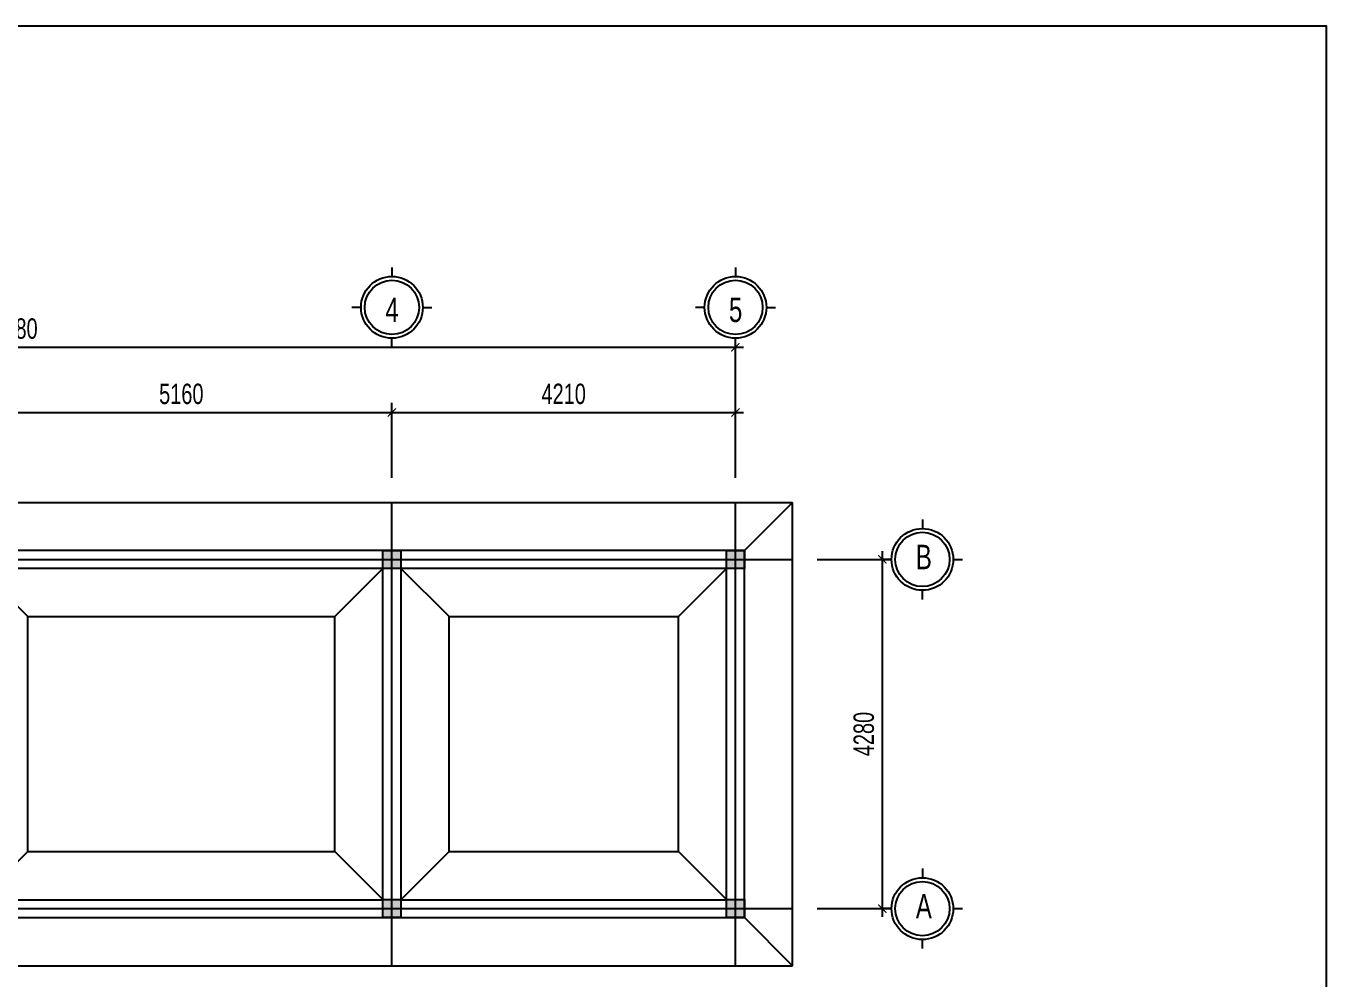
# Model space of a CAD drawing. Header units: inches. Extents: x 442278 to 842836, y -356313 to 59457.
# Drawn here: x 754508 to 770437, y 4859 to 16527 of the extents above; entities that cross this region are included whole.
import ezdxf

# ---------------------------------------------------------------- set-up
doc = ezdxf.new("R2010")
doc.units = ezdxf.units.IN
doc.header["$LTSCALE"] = 250
doc.header["$MEASUREMENT"] = 0
doc.linetypes.add('CENTER', pattern=[50.8, 31.75, -6.35, 6.35, -6.35])
for name, color, linetype in [('LA.BT', 7, 'Continuous'), ('LA.DIM', 251, 'Continuous'), ('LA.KHAC', 252, 'Continuous'), ('LA.TEXT', 60, 'Continuous'), ('LA.TRUC', 251, 'CENTER'), ('XDIT-BT', 7, 'Continuous'), ('XDIT-MANH', 252, 'Continuous')]:
    doc.layers.add(name, color=color, linetype=linetype)
doc.styles.add('S.STEXT', font='arial.ttf', dxfattribs={"width": 0.7})
doc.dimstyles.new('S.DIM100', dxfattribs={"dimtxt": 250, "dimasz": 100, "dimexe": 120, "dimexo": 0, "dimgap": 100, "dimtad": 1, "dimdec": 0, "dimzin": 13, "dimdsep": 46, "dimtxsty": 'S.STEXT', "dimblk": 'ARCHTICK', "dimblk1": 'ARCHTICK', "dimcen": 0, "dimdle": 100, "dimclrd": 251, "dimclre": 251, "dimclrt": 60, "dimadec": 0, "dimazin": 0, "dimtfac": 1, "dimtdec": 0, "dimtix": 1, "dimtmove": 2, "dimatfit": 3, "dimfxl": 1, "dimtolj": 1, "dimtzin": 13, "dimarcsym": 0})

# ---------------------------------------------------------------- blocks, each defined once
blk = doc.blocks.new('_ArchTick')
at = {"color": 0, "linetype": 'ByBlock', "const_width": 0.15}
blk.add_lwpolyline([(-0.5, -0.5), (0.5, 0.5)], dxfattribs=at)
blk = doc.blocks.new('*D1165')
at = {"layer": 'DEFPOINTS', "color": 0, "transparency": 16777216}
for p in [(764201, 9989), (765001, 9989), (764201, 5709)]:
    blk.add_point(p, dxfattribs=at)
at = {"layer": 'LA.DIM', "color": 251, "lineweight": -2, "transparency": 16777216}
for p, q in [((765001, 5609), (765001, 10089)), ((764201, 9989), (765121, 9989)), ((764201, 5709), (765121, 5709))]:
    blk.add_line(p, q, dxfattribs=at)
at = {"layer": 'LA.DIM', "color": 251, "lineweight": -2, "transparency": 16777216, "xscale": 100, "yscale": 100, "zscale": 100}
for p, rotation in [((765001, 9989), 90), ((765001, 5709), 270)]:
    blk.add_blockref('_ArchTick', p, dxfattribs=dict(at, rotation=rotation))
at = {"layer": 'LA.DIM', "color": 60, "transparency": 16777216, "insert": (764774, 7849), "char_height": 250, "attachment_point": 5, "rotation": 90, "style": 'S.STEXT'}
blk.add_mtext('\\A1;4280', dxfattribs=at)
blk = doc.blocks.new('*D1203')
at = {"layer": 'DEFPOINTS', "color": 0, "transparency": 16777216}
for p in [(763201, 12589), (745421, 10989), (763201, 10989)]:
    blk.add_point(p, dxfattribs=at)
at = {"layer": 'LA.DIM', "color": 251, "lineweight": -2, "transparency": 16777216}
for p, q in [((745321, 12589), (763301, 12589)), ((745421, 10989), (745421, 12709)), ((763201, 10989), (763201, 12709))]:
    blk.add_line(p, q, dxfattribs=at)
at = {"layer": 'LA.DIM', "color": 251, "lineweight": -2, "transparency": 16777216, "xscale": 100, "yscale": 100, "zscale": 100, "rotation": 180}
blk.add_blockref('_ArchTick', (745421, 12589), dxfattribs=at)
at = {"layer": 'LA.DIM', "color": 251, "lineweight": -2, "transparency": 16777216, "xscale": 100, "yscale": 100, "zscale": 100}
blk.add_blockref('_ArchTick', (763201, 12589), dxfattribs=at)
at = {"layer": 'LA.DIM', "color": 60, "transparency": 16777216, "insert": (754311, 12817), "char_height": 250, "attachment_point": 5, "style": 'S.STEXT'}
blk.add_mtext('\\A1;17780', dxfattribs=at)
blk = doc.blocks.new('*D1207')
at = {"layer": 'DEFPOINTS', "color": 0, "transparency": 16777216}
for p in [(763201, 12589), (745421, 10989), (763201, 10989)]:
    blk.add_point(p, dxfattribs=at)
at = {"layer": 'LA.DIM', "color": 251, "lineweight": -2, "transparency": 16777216}
for p, q in [((745321, 12589), (763301, 12589)), ((745421, 10989), (745421, 12709)), ((763201, 10989), (763201, 12709))]:
    blk.add_line(p, q, dxfattribs=at)
at = {"layer": 'LA.DIM', "color": 251, "lineweight": -2, "transparency": 16777216, "xscale": 100, "yscale": 100, "zscale": 100, "rotation": 180}
blk.add_blockref('_ArchTick', (745421, 12589), dxfattribs=at)
at = {"layer": 'LA.DIM', "color": 251, "lineweight": -2, "transparency": 16777216, "xscale": 100, "yscale": 100, "zscale": 100}
blk.add_blockref('_ArchTick', (763201, 12589), dxfattribs=at)
at = {"layer": 'LA.DIM', "color": 60, "transparency": 16777216, "insert": (754311, 12817), "char_height": 250, "attachment_point": 5, "style": 'S.STEXT'}
blk.add_mtext('\\A1;17780', dxfattribs=at)
blk = doc.blocks.new('*D1210')
at = {"layer": 'DEFPOINTS', "color": 0, "transparency": 16777216}
for p in [(758991, 11789), (753831, 10989), (758991, 10989)]:
    blk.add_point(p, dxfattribs=at)
at = {"layer": 'LA.DIM', "color": 251, "lineweight": -2, "transparency": 16777216}
for p, q in [((753731, 11789), (759091, 11789)), ((753831, 10989), (753831, 11909)), ((758991, 10989), (758991, 11909))]:
    blk.add_line(p, q, dxfattribs=at)
at = {"layer": 'LA.DIM', "color": 251, "lineweight": -2, "transparency": 16777216, "xscale": 100, "yscale": 100, "zscale": 100, "rotation": 180}
blk.add_blockref('_ArchTick', (753831, 11789), dxfattribs=at)
at = {"layer": 'LA.DIM', "color": 251, "lineweight": -2, "transparency": 16777216, "xscale": 100, "yscale": 100, "zscale": 100}
blk.add_blockref('_ArchTick', (758991, 11789), dxfattribs=at)
at = {"layer": 'LA.DIM', "color": 60, "transparency": 16777216, "insert": (756411, 12017), "char_height": 250, "attachment_point": 5, "style": 'S.STEXT'}
blk.add_mtext('\\A1;5160', dxfattribs=at)
blk = doc.blocks.new('*D1211')
at = {"layer": 'DEFPOINTS', "color": 0, "transparency": 16777216}
for p in [(763201, 12589), (745421, 10989), (763201, 10989)]:
    blk.add_point(p, dxfattribs=at)
at = {"layer": 'LA.DIM', "color": 251, "lineweight": -2, "transparency": 16777216}
for p, q in [((745321, 12589), (763301, 12589)), ((745421, 10989), (745421, 12709)), ((763201, 10989), (763201, 12709))]:
    blk.add_line(p, q, dxfattribs=at)
at = {"layer": 'LA.DIM', "color": 251, "lineweight": -2, "transparency": 16777216, "xscale": 100, "yscale": 100, "zscale": 100, "rotation": 180}
blk.add_blockref('_ArchTick', (745421, 12589), dxfattribs=at)
at = {"layer": 'LA.DIM', "color": 251, "lineweight": -2, "transparency": 16777216, "xscale": 100, "yscale": 100, "zscale": 100}
blk.add_blockref('_ArchTick', (763201, 12589), dxfattribs=at)
at = {"layer": 'LA.DIM', "color": 60, "transparency": 16777216, "insert": (754311, 12817), "char_height": 250, "attachment_point": 5, "style": 'S.STEXT'}
blk.add_mtext('\\A1;17780', dxfattribs=at)
blk = doc.blocks.new('*D1214')
at = {"layer": 'DEFPOINTS', "color": 0, "transparency": 16777216}
for p in [(763201, 11789), (758991, 10989), (763201, 10989)]:
    blk.add_point(p, dxfattribs=at)
at = {"layer": 'LA.DIM', "color": 251, "lineweight": -2, "transparency": 16777216}
for p, q in [((758891, 11789), (763301, 11789)), ((758991, 10989), (758991, 11909)), ((763201, 10989), (763201, 11909))]:
    blk.add_line(p, q, dxfattribs=at)
at = {"layer": 'LA.DIM', "color": 251, "lineweight": -2, "transparency": 16777216, "xscale": 100, "yscale": 100, "zscale": 100, "rotation": 180}
blk.add_blockref('_ArchTick', (758991, 11789), dxfattribs=at)
at = {"layer": 'LA.DIM', "color": 251, "lineweight": -2, "transparency": 16777216, "xscale": 100, "yscale": 100, "zscale": 100}
blk.add_blockref('_ArchTick', (763201, 11789), dxfattribs=at)
at = {"layer": 'LA.DIM', "color": 60, "transparency": 16777216, "insert": (761096, 12017), "char_height": 250, "attachment_point": 5, "style": 'S.STEXT'}
blk.add_mtext('\\A1;4210', dxfattribs=at)
blk = doc.blocks.new('*D1215')
at = {"layer": 'DEFPOINTS', "color": 0, "transparency": 16777216}
for p in [(763201, 12589), (745421, 10989), (763201, 10989)]:
    blk.add_point(p, dxfattribs=at)
at = {"layer": 'LA.DIM', "color": 251, "lineweight": -2, "transparency": 16777216}
for p, q in [((745321, 12589), (763301, 12589)), ((745421, 10989), (745421, 12709)), ((763201, 10989), (763201, 12709))]:
    blk.add_line(p, q, dxfattribs=at)
at = {"layer": 'LA.DIM', "color": 251, "lineweight": -2, "transparency": 16777216, "xscale": 100, "yscale": 100, "zscale": 100, "rotation": 180}
blk.add_blockref('_ArchTick', (745421, 12589), dxfattribs=at)
at = {"layer": 'LA.DIM', "color": 251, "lineweight": -2, "transparency": 16777216, "xscale": 100, "yscale": 100, "zscale": 100}
blk.add_blockref('_ArchTick', (763201, 12589), dxfattribs=at)
at = {"layer": 'LA.DIM', "color": 60, "transparency": 16777216, "insert": (754311, 12817), "char_height": 250, "attachment_point": 5, "style": 'S.STEXT'}
blk.add_mtext('\\A1;17780', dxfattribs=at)

msp = doc.modelspace()

# ---------------------------------------------------------------- hatches: boundary and pattern name
at = {"layer": 'LA.KHAC'}
for points in [[(758881.11, 9879.34), (758881.11, 10099.34), (759101.11, 10099.34), (759101.11, 9879.34)], [(763091.11, 9879.34), (763091.11, 10099.34), (763311.11, 10099.34), (763311.11, 9879.34)], [(758881.11, 5599.34), (758881.11, 5819.34), (759101.11, 5819.34), (759101.11, 5599.34)], [(763091.11, 5599.34), (763091.11, 5819.34), (763311.11, 5819.34), (763311.11, 5599.34)]]:
    msp.add_hatch(color=256, dxfattribs=at).paths.add_polyline_path(points, flags=16)

# ---------------------------------------------------------------- linework, layer by layer
at = {"layer": 'LA.BT'}
for points in [[(758881.11, 9879.34), (758881.11, 10099.34), (759101.11, 10099.34), (759101.11, 9879.34)], [(763091.11, 9879.34), (763091.11, 10099.34), (763311.11, 10099.34), (763311.11, 9879.34)], [(758881.11, 5599.34), (758881.11, 5819.34), (759101.11, 5819.34), (759101.11, 5599.34)], [(763091.11, 5599.34), (763091.11, 5819.34), (763311.11, 5819.34), (763311.11, 5599.34)]]:
    msp.add_lwpolyline(points, close=True, dxfattribs=at)
at = {"layer": 'LA.TRUC', "ltscale": 30}
for p, q in [((744721.39, 10688.9), (763901.39, 10688.9)), ((758991.39, 5008.9), (758991.39, 10688.9)), ((763201.39, 5008.9), (763201.39, 10688.9)), ((763901.39, 5008.9), (763901.39, 10688.9)), ((744721.39, 9988.9), (763901.39, 9988.9)), ((754531.39, 9288.9), (758291.39, 9288.9)), ((754531.39, 6408.9), (754531.39, 9288.9)), ((758291.39, 6408.9), (758291.39, 9288.9)), ((759691.39, 9288.9), (762501.39, 9288.9)), ((759691.39, 6408.9), (759691.39, 9288.9)), ((762501.39, 6408.9), (762501.39, 9288.9)), ((754531.39, 6408.9), (758291.39, 6408.9)), ((759691.39, 6408.9), (762501.39, 6408.9)), ((744721.39, 5708.9), (763901.39, 5708.9)), ((744721.39, 5008.9), (763901.39, 5008.9))]:
    msp.add_line(p, q, dxfattribs=at)
at = {"layer": 'XDIT-BT'}
for p, q in [((763311.39, 10098.9), (745311.39, 10098.9)), ((763311.39, 5598.9), (763311.39, 10098.9)), ((758881.39, 9878.9), (753941.39, 9878.9)), ((758881.39, 5818.9), (758881.39, 9878.9)), ((763091.39, 9878.9), (759101.39, 9878.9)), ((759101.39, 9878.9), (759101.39, 5818.9)), ((763091.39, 5818.9), (763091.39, 9878.9)), ((753941.39, 5818.9), (758881.39, 5818.9)), ((759101.39, 5818.9), (763091.39, 5818.9)), ((745311.39, 5598.9), (763311.39, 5598.9))]:
    msp.add_line(p, q, dxfattribs=at)
at = {"layer": 'XDIT-BT', "linetype": 'Continuous'}
for centre in [(758991.39, 13078.68), (763201.39, 13078.68), (765491.61, 9988.9), (765491.61, 5708.9)]:
    msp.add_circle(centre, 332.64, dxfattribs=at)
at = {"layer": 'XDIT-MANH', "linetype": 'Continuous'}
for p, q in [((758991.39, 13568.9), (758991.39, 13456.96)), ((763201.39, 13568.9), (763201.39, 13456.96)), ((758613.11, 13078.68), (758501.17, 13078.68)), ((759369.67, 13078.68), (759481.61, 13078.68)), ((762823.11, 13078.68), (762711.17, 13078.68)), ((763579.67, 13078.68), (763691.61, 13078.68)), ((758991.39, 12588.46), (758991.39, 12700.4)), ((763201.39, 12588.46), (763201.39, 12700.4)), ((765491.61, 10479.12), (765491.61, 10367.18)), ((765113.33, 9988.9), (765001.39, 9988.9)), ((765869.89, 9988.9), (765981.83, 9988.9)), ((765491.61, 9498.68), (765491.61, 9610.62)), ((765491.61, 6199.12), (765491.61, 6087.18)), ((765113.33, 5708.9), (765001.39, 5708.9)), ((765869.89, 5708.9), (765981.83, 5708.9)), ((765491.61, 5218.68), (765491.61, 5330.62))]:
    msp.add_line(p, q, dxfattribs=at)
at = {"layer": 'XDIT-MANH'}
for p, q in [((763901.39, 10688.9), (763311.39, 10098.9)), ((754531.39, 9288.9), (753941.11, 9879.34)), ((758291.39, 9288.9), (758881.39, 9878.9)), ((759691.39, 9288.9), (759101.39, 9878.9)), ((762501.39, 9288.9), (763091.11, 9879.34)), ((754531.39, 6408.9), (753941.39, 5818.9)), ((758881.11, 5819.34), (758291.39, 6408.9)), ((759691.39, 6408.9), (759101.39, 5818.9)), ((762501.39, 6408.9), (763091.11, 5819.34)), ((763901.39, 5008.9), (763311.39, 5598.9))]:
    msp.add_line(p, q, dxfattribs=at)
msp.add_lwpolyline([(738532.78, 16527.31), (770436.77, 16527.31), (770436.77, -6372.17), (738532.78, -6372.17)], close=True, dxfattribs=at)
at = {"layer": 'XDIT-MANH', "linetype": 'Continuous'}
for centre in [(758991.39, 13078.68), (763201.39, 13078.68), (765491.61, 9988.9), (765491.61, 5708.9)]:
    msp.add_circle(centre, 378.28, dxfattribs=at)

# ---------------------------------------------------------------- texts
at = {"layer": 'LA.TEXT', "style": 'S.STEXT', "width": 0.7}
for s, p in [('4', (758911.39, 12898.9)), ('5', (763121.39, 12898.9)), ('B', (765411.39, 9868.9)), ('A', (765411.39, 5588.9))]:
    msp.add_text(s, height=300, dxfattribs=at).set_placement(p)

# ---------------------------------------------------------------- dimensions: what is measured, and where the dimension line sits
at = {"layer": 'LA.DIM'}
for base, p1, p2, picture, middle in [((763201.39, 12588.9), (745421.39, 10988.9), (763201.39, 10988.9), '*D1203', (754311.39, 12816.54)), ((763201.39, 12588.9), (745421.39, 10988.9), (763201.39, 10988.9), '*D1207', (754311.39, 12816.54)), ((763201.39, 12588.9), (745421.39, 10988.9), (763201.39, 10988.9), '*D1211', (754311.39, 12816.54)), ((763201.39, 12588.9), (745421.39, 10988.9), (763201.39, 10988.9), '*D1215', (754311.39, 12816.54)), ((758991.39, 11788.9), (753831.39, 10988.9), (758991.39, 10988.9), '*D1210', (756411.39, 12016.54)), ((763201.39, 11788.9), (758991.39, 10988.9), (763201.39, 10988.9), '*D1214', (761096.39, 12016.54))]:
    dim = msp.add_linear_dim(base=base, p1=p1, p2=p2, dimstyle='S.DIM100', dxfattribs=at)
    dim.commit()
    dim.dimension.update_dxf_attribs({"geometry": picture, "text_midpoint": middle})
dim = msp.add_linear_dim(base=(765001.39, 9988.9), p1=(764201.39, 5708.9), p2=(764201.39, 9988.9), angle=90, dimstyle='S.DIM100', dxfattribs=at)
dim.commit()
dim.dimension.update_dxf_attribs({"geometry": '*D1165', "text_midpoint": (764773.75, 7848.9)})

doc.saveas('drawing.dxf')
